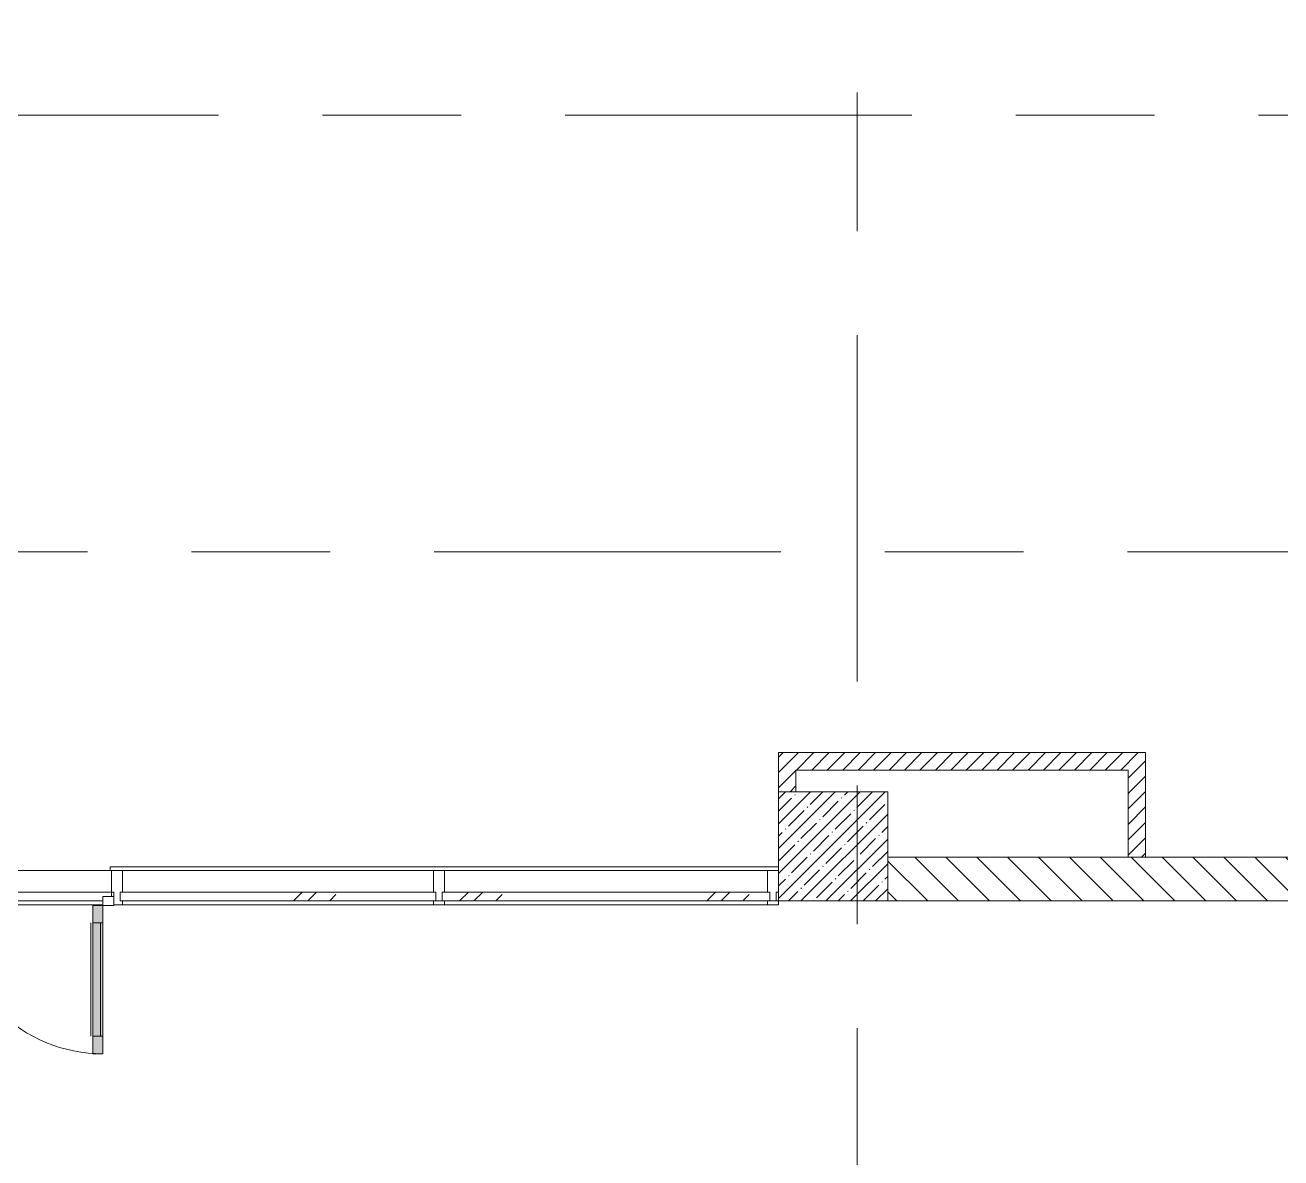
# Model space of a CAD drawing. Header units: millimetres. Extents: x 81037 to 284518, y -8553 to 29000.
# Drawn here: x 112150 to 117900, y 12223 to 17413 of the extents above; entities that cross this region are included whole.
import ezdxf

# ---------------------------------------------------------------- set-up
doc = ezdxf.new("R2010")
doc.units = ezdxf.units.MM
doc.linetypes.add('Осевая', pattern=[3175, 635, -476.25, 1587.5, -476.25])
for name, color, linetype, lineweight, true_color in [('A-DETL-GENF-1', 7, 'Continuous', 9, 0xe2e2e2), ('A-DETL-GENF-2', 7, 'Continuous', 9, 0xaaaaaa), ('A-DOOR-1', 7, 'Continuous', 9, 0xaaaaaa), ('A-FLOR-1', 7, 'Continuous', 9, 0xaaaaaa)]:
    doc.layers.add(name, color=color, linetype=linetype, lineweight=lineweight, true_color=true_color)
for name, color, linetype, lineweight in [('A-GLAZ-CURT', 7, 'Continuous', 9), ('A-GLAZ-CWMG', 7, 'Continuous', 9), ('A-WALL-1', 7, 'Continuous', 13), ('I-WALL', 7, 'Continuous', 9), ('S-COLS', 7, 'Continuous', 9), ('Оси-2', 7, 'Осевая', 9)]:
    doc.layers.add(name, color=color, linetype=linetype, lineweight=lineweight)
pattern_1 = [(45, (0, 0), (-35.35534, 35.35534), [])]

# ---------------------------------------------------------------- blocks, each defined once
blk = doc.blocks.new('Системная панель - Стекло - 40мм-32428871-План монтажа стен и перегородок 2 этажа в осях 23_33')
at = {"layer": 'A-GLAZ-CURT'}
h = blk.add_hatch(dxfattribs=at)
h.set_pattern_fill('FP_43', color=256, style=0, pattern_type=2)
h.set_pattern_definition([(225, (114910, 13300), (282.8427, -282.8427), [200, -600]), (225, (115110, 13400), (282.8427, -282.8427), [600, -200]), (225, (114710, 13500), (282.8427, -282.8427), [200, -600])])
h.paths.add_polyline_path([(-749.5, 0), (-749.5, -40), (749.5, -40), (749.5, 0), (300, 0)])
for p, q in [((749.5, 0), (-749.5, 0)), ((-749.5, 0), (-749.5, -40)), ((749.5, -40), (749.5, 0)), ((-749.5, -40), (749.5, -40))]:
    blk.add_line(p, q, dxfattribs=at)
blk = doc.blocks.new('Прямоугольный импост - Импост структурный с накладкой - 160мм Темный-32428319-План монтажа стен и перегородок 2 этажа в осях 23_33')
at = {"layer": 'A-GLAZ-CWMG'}
for p, q in [((0, 140), (-50, 140)), ((-50, 140), (-50, 40)), ((0, 40), (0, 140)), ((-50, 40), (-40, 40)), ((-40, 0), (-50, 0)), ((-50, 0), (-50, -17)), ((-40, 40), (-40, 0)), ((-10, 0), (-10, 40)), ((-10, 40), (0, 40)), ((0, 0), (-10, 0)), ((0, -17), (0, 0)), ((-50, -17), (0, -17))]:
    blk.add_line(p, q, dxfattribs=at)
blk = doc.blocks.new('Дверь_Витражная_остекление_ - ВВ-23-32429828-План монтажа стен и перегородок 2 этажа в осях 23_33')
at = {"layer": 'A-DETL-GENF-1'}
for points in [[(-637.5, 700), (-682.5, 700), (-682.5, 20), (-637.5, 20), (-637.5, 56)], [(687.5, 705), (687.5, 20), (732.5, 20), (732.5, 705)]]:
    blk.add_hatch(color=256, dxfattribs=at).paths.add_polyline_path(points)
at = {"layer": 'A-DETL-GENF-2'}
for p, q in [((-682.5, 700), (-637.5, 700)), ((-682.5, 700), (-682.5, 20)), ((-637.5, 700), (-682.5, 700)), ((-682.5, 700), (-682.5, 20)), ((-637.5, 700), (-637.5, 20)), ((-637.5, 20), (-637.5, 700)), ((732.5, 705), (687.5, 705)), ((687.5, 705), (687.5, 20)), ((732.5, 705), (687.5, 705)), ((687.5, 705), (687.5, 20)), ((732.5, 705), (732.5, 20)), ((732.5, 20), (732.5, 705)), ((-682.5, 620), (-637.5, 620)), ((-672.5, 620), (-672.5, 100)), ((-628.5, 620), (-628.5, 100)), ((678.5, 625), (678.5, 100)), ((732.5, 625), (687.5, 625)), ((722.5, 625), (722.5, 100)), ((-682.5, 100), (-637.5, 100)), ((732.5, 100), (687.5, 100)), ((-637.5, 20), (-682.5, 20)), ((-682.5, 20), (-637.5, 20))]:
    blk.add_line(p, q, dxfattribs=at)
at = {"layer": 'A-DOOR-1'}
for p, q in [((-682.5, 700), (-682.5, 20)), ((682.5, 705), (682.5, 20)), ((-682.5, 20), (-732.5, 20)), ((-732.5, 20), (-732.5, -20)), ((-682.5, -20), (-682.5, 20)), ((732.5, 20), (682.5, 20)), ((682.5, 20), (682.5, -20)), ((732.5, -20), (732.5, 20)), ((-732.5, -20), (-682.5, -20)), ((682.5, -20), (732.5, -20))]:
    blk.add_line(p, q, dxfattribs=at)
for centre, radius, start, end in [((-682.5, 20), 680, 360, 90), ((682.5, 20), 685, 90, 180)]:
    blk.add_arc(centre, radius, start, end, dxfattribs=at)
blk = doc.blocks.new('Прямоугольный импост - Импост структурный с накладкой - 160мм Темный-32428730-План монтажа стен и перегородок 2 этажа в осях 23_33')
at = {"layer": 'A-GLAZ-CWMG'}
for p, q in [((111100.5, 13540), (112545.5, 13540)), ((111100.5, 13420), (111100.5, 13440)), ((111100.5, 13440), (112545.5, 13440)), ((111140.5, 13400), (112505.5, 13400)), ((112545.5, 13440), (112545.5, 13420)), ((111140.5, 13383), (112505.5, 13383))]:
    blk.add_line(p, q, dxfattribs=at)
blk = doc.blocks.new('Прямоугольный импост - Импост структурный с накладкой - 160мм Темный-32428868-План монтажа стен и перегородок 2 этажа в осях 23_33')
at = {"layer": 'A-GLAZ-CWMG'}
for p, q in [((114070.5, 13540), (115549.5, 13540)), ((114070.5, 13383), (115549.5, 13383))]:
    blk.add_line(p, q, dxfattribs=at)
blk = doc.blocks.new('Системная панель - Стекло - 40мм-32428872-План монтажа стен и перегородок 2 этажа в осях 23_33')
at = {"layer": 'A-GLAZ-CURT'}
h = blk.add_hatch(dxfattribs=at)
h.set_pattern_fill('FP_44', color=256, style=0, pattern_type=2)
h.set_pattern_definition([(225, (113408, 13300), (282.8427, -282.8427), [200, -600]), (225, (113608, 13400), (282.8427, -282.8427), [600, -200]), (225, (113208, 13500), (282.8427, -282.8427), [200, -600])])
h.paths.add_polyline_path([(-722.5, 0), (-722.5, -40), (722.5, -40), (722.5, 0), (100.6, 0)])
for p, q in [((722.5, 0), (-722.5, 0)), ((-722.5, 0), (-722.5, -40)), ((722.5, -40), (722.5, 0)), ((-722.5, -40), (722.5, -40))]:
    blk.add_line(p, q, dxfattribs=at)
blk = doc.blocks.new('Прямоугольный импост - Импост структурный с накладкой - 160мм Темный-32428869-План монтажа стен и перегородок 2 этажа в осях 23_33')
at = {"layer": 'A-GLAZ-CWMG'}
for p, q in [((112595.5, 13540), (114020.5, 13540)), ((112595.5, 13383), (114020.5, 13383))]:
    blk.add_line(p, q, dxfattribs=at)
blk = doc.blocks.new('Прямоугольный импост - Импост структурный с накладкой - 160мм Темный-32356291-План монтажа стен и перегородок 2 этажа в осях 23_33')
at = {"layer": 'A-GLAZ-CWMG'}
for p, q in [((-25, 40), (-25, 140)), ((-25, 140), (25, 140)), ((25, 140), (25, 40)), ((-15, 40), (-25, 40)), ((-25, -17), (-25, 0)), ((-25, 0), (-15, 0)), ((-15, 0), (-15, 40)), ((15, 40), (15, 20)), ((25, 40), (15, 40)), ((15, -17), (-25, -17))]:
    blk.add_line(p, q, dxfattribs=at)
blk = doc.blocks.new('Прямоугольный импост - Импост структурный с накладкой - 160мм Темный-30755836-План монтажа стен и перегородок 2 этажа в осях 23_33')
at = {"layer": 'A-GLAZ-CWMG'}
for p, q in [((-25, 40), (-25, 140)), ((-25, 140), (25, 140)), ((25, 140), (25, 40)), ((-15, 40), (-25, 40)), ((-25, -17), (-25, 0)), ((-25, 0), (-15, 0)), ((-15, 0), (-15, 40)), ((15, 40), (15, 0)), ((25, 40), (15, 40)), ((15, 0), (25, 0)), ((25, 0), (25, -17)), ((25, -17), (-25, -17))]:
    blk.add_line(p, q, dxfattribs=at)

msp = doc.modelspace()

# ---------------------------------------------------------------- hatches: boundary and pattern name
at = {"layer": 'I-WALL'}
h = msp.add_hatch(dxfattribs=at)
h.set_pattern_fill('FP_5', color=256, style=0, pattern_type=2)
h.set_pattern_definition(pattern_1)
h.paths.add_polyline_path([(115680, 13900), (115680, 14080), (115600, 14080), (115600, 13900)])
h = msp.add_hatch(dxfattribs=at)
h.set_pattern_fill('FP_5', color=256, style=0, pattern_type=2)
h.set_pattern_definition(pattern_1)
h.paths.add_polyline_path([(117280.4, 14000), (117280.4, 14080), (115680, 14080), (115680, 14000), (117200.4, 14000)])
h = msp.add_hatch(dxfattribs=at)
h.set_pattern_fill('FP_5', color=256, style=0, pattern_type=2)
h.set_pattern_definition(pattern_1)
h.paths.add_polyline_path([(117280.4, 13600), (117280.4, 14000), (117200.4, 14000), (117200.4, 13600)])
h = msp.add_hatch(dxfattribs=at)
h.set_pattern_fill('FP_4', color=256, style=0, pattern_type=2)
h.set_pattern_definition([(135, (0, 0), (-70.71068, -70.71068), [])])
h.paths.add_polyline_path([(120930, 13400), (120930, 13600), (120280, 13600), (120280, 13400), (120460, 13400)])
h.paths.add_polyline_path([(118417.9, 13400), (118830, 13400), (118830, 13600), (116100.4, 13600), (116100.4, 13400)])
at = {"layer": 'S-COLS'}
h = msp.add_hatch(dxfattribs=at)
h.set_pattern_fill('FP_2', color=256, style=0, pattern_type=2)
h.set_pattern_definition([(45, (0, 0), (-57.024626, 57.024626), []), (45, (57.025, 0), (-57.024626, 57.024626), [100.806, -20.161, 3.353, -16.808])])
h.paths.add_polyline_path([(115600, 13400), (116100, 13400), (116100, 13900), (115600, 13900), (115600, 13437.1)])

# ---------------------------------------------------------------- linework, layer by layer
at = {"layer": 'A-FLOR-1'}
for p, q in [((112540, 13540), (112540, 13557)), ((112540, 13557), (115600, 13557))]:
    msp.add_line(p, q, dxfattribs=at)
at = {"layer": 'A-WALL-1'}
msp.add_line((117200.4, 13600), (117280.4, 13600), dxfattribs=at)
at = {"layer": 'I-WALL'}
for p, q in [((115600, 14080), (115600, 13900)), ((117280.4, 14080), (115600, 14080)), ((117280.4, 13600), (117280.4, 14080)), ((115680, 13900), (115680, 14000)), ((115680, 14000), (117200.4, 14000)), ((117200.4, 14000), (117200.4, 13600)), ((115600, 13900), (115680, 13900)), ((117200.4, 13600), (116100.4, 13600)), ((116100.4, 13600), (116100.4, 13400)), ((118800, 13600), (117280.4, 13600)), ((116100.4, 13400), (118800, 13400))]:
    msp.add_line(p, q, dxfattribs=at)
at = {"layer": 'S-COLS'}
for p, q in [((116100, 13900), (115600, 13900)), ((115600, 13900), (115600, 13400)), ((116100, 13400), (116100, 13900)), ((115600, 13400), (116100, 13400))]:
    msp.add_line(p, q, dxfattribs=at)
at = {"layer": 'Оси-2'}
for p, q in [((115960, 593.7), (115960, 19415.1)), ((84936.7, 17000), (122760, 17000)), ((84336.7, 15000), (122160, 15000)), ((84336.7, 13400), (119719, 13400))]:
    msp.add_line(p, q, dxfattribs=at)

# ---------------------------------------------------------------- block references
at = {"layer": 'A-DOOR-1', "rotation": 180}
msp.add_blockref('Дверь_Витражная_остекление_ - ВВ-23-32429828-План монтажа стен и перегородок 2 этажа в осях 23_33', (111823, 13400), dxfattribs=at)
at = {"layer": 'A-GLAZ-CURT', "rotation": 180}
for name, p in [('Системная панель - Стекло - 40мм-32428872-План монтажа стен и перегородок 2 этажа в осях 23_33', (113308, 13400)), ('Системная панель - Стекло - 40мм-32428871-План монтажа стен и перегородок 2 этажа в осях 23_33', (114810, 13400))]:
    msp.add_blockref(name, p, dxfattribs=at)
at = {"layer": 'A-GLAZ-CWMG'}
for name, p in [('Прямоугольный импост - Импост структурный с накладкой - 160мм Темный-32428730-План монтажа стен и перегородок 2 этажа в осях 23_33', (0, 0)), ('Прямоугольный импост - Импост структурный с накладкой - 160мм Темный-32428869-План монтажа стен и перегородок 2 этажа в осях 23_33', (0, 0)), ('Прямоугольный импост - Импост структурный с накладкой - 160мм Темный-32428868-План монтажа стен и перегородок 2 этажа в осях 23_33', (0, 0)), ('Прямоугольный импост - Импост структурный с накладкой - 160мм Темный-32428319-План монтажа стен и перегородок 2 этажа в осях 23_33', (115599.5, 13400))]:
    msp.add_blockref(name, p, dxfattribs=at)
at = {"layer": 'A-GLAZ-CWMG', "extrusion": (0, 0, -1)}
for name, p in [('Прямоугольный импост - Импост структурный с накладкой - 160мм Темный-32356291-План монтажа стен и перегородок 2 этажа в осях 23_33', (-112570.5, 13400)), ('Прямоугольный импост - Импост структурный с накладкой - 160мм Темный-30755836-План монтажа стен и перегородок 2 этажа в осях 23_33', (-114045.5, 13400))]:
    msp.add_blockref(name, p, dxfattribs=at)

doc.saveas('drawing.dxf')
